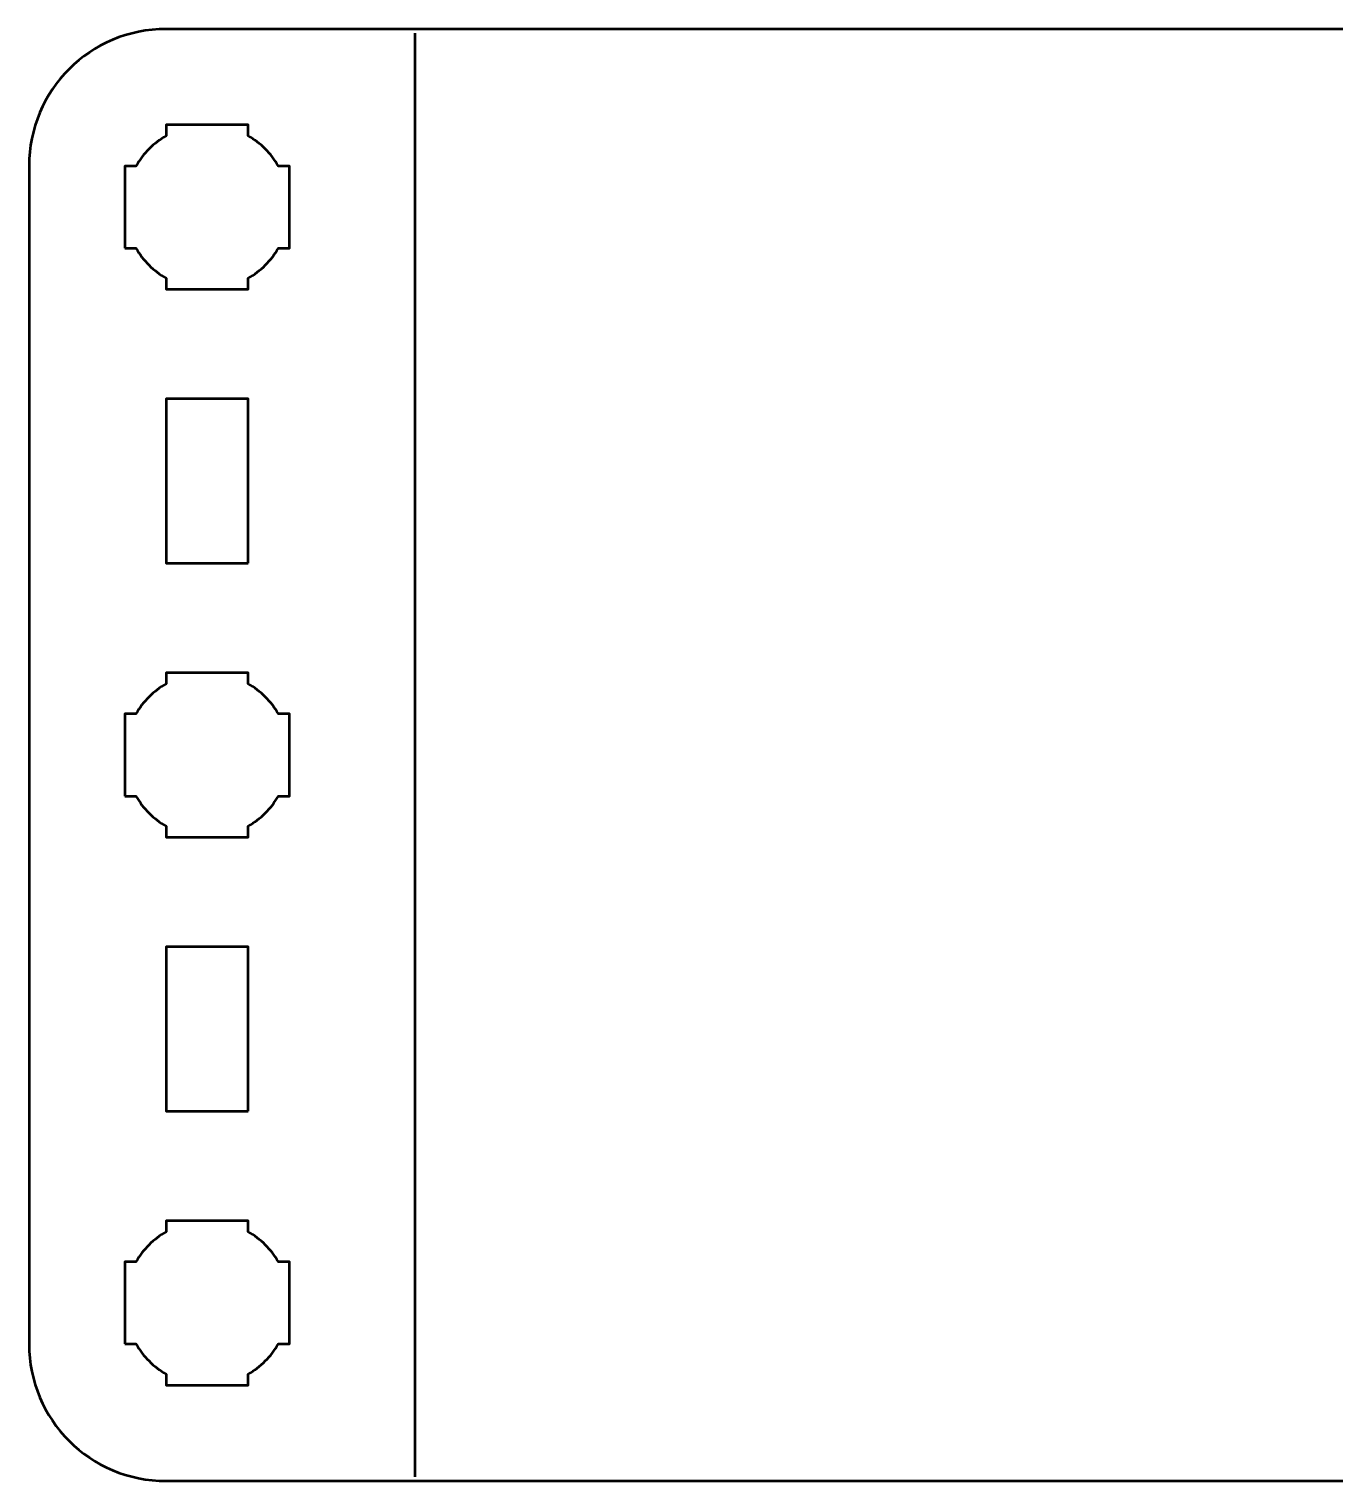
# Model space of a CAD drawing. Header units: centimetres. Extents: x -15.4 to -5.6, y -17.5 to -12.2.
# Drawn here: x -15.4 to -10.63, y -17.5 to -12.2 of the extents above; entities that cross this region are included whole.
import ezdxf

# ---------------------------------------------------------------- set-up
doc = ezdxf.new("R2010")
doc.units = ezdxf.units.CM
doc.header["$MEASUREMENT"] = 0
doc.layers.add('Layer 1', color=7, linetype='Continuous')

msp = doc.modelspace()

# ---------------------------------------------------------------- linework, layer by layer
at = {"layer": 'Layer 1', "lineweight": 53}
for points, knots in [([(-5.60014, -17.50002), (-5.60014, -17.50002), (-14.90004, -17.50002), (-14.90004, -17.50002), (-14.90004, -17.50002), (-15.17704, -17.50002), (-15.40014, -17.27693), (-15.40014, -16.99993), (-15.40014, -16.99993), (-15.40014, -16.99993), (-15.40014, -12.70007), (-15.40014, -12.70007), (-15.40014, -12.70007), (-15.40014, -12.42293), (-15.17704, -12.19997), (-14.90004, -12.19997), (-14.90004, -12.19997), (-14.90004, -12.19997), (-5.60014, -12.19997), (-5.60014, -12.19997), (-5.60014, -12.19997), (-5.59979, -13.96664), (-5.59979, -15.73334), (-5.60014, -17.50002)], [0, 0, 0, 0, 0.1666667, 0.1666667, 0.1666667, 0.1666667, 0.3333333, 0.3333333, 0.3333333, 0.3333333, 0.5, 0.5, 0.5, 0.5, 0.6666667, 0.6666667, 0.6666667, 0.6666667, 0.8333333, 0.8333333, 0.8333333, 0.8333333, 1, 1, 1, 1]), ([(-15.05005, -12.99996), (-15.05005, -12.99996), (-15.05005, -12.85462), (-15.05005, -12.85462), (-15.05005, -12.85462), (-15.05005, -12.85462), (-15.05011, -12.84998), (-15.05011, -12.84998), (-15.05011, -12.84998), (-15.05011, -12.84998), (-15.05005, -12.84533), (-15.05005, -12.84533), (-15.05005, -12.84533), (-15.05005, -12.84533), (-15.05005, -12.69996), (-15.05005, -12.69996), (-15.05005, -12.69996), (-15.05005, -12.69996), (-15.00996, -12.69996), (-15.00996, -12.69996), (-15.00996, -12.69996), (-14.98361, -12.6544), (-14.9456, -12.61642), (-14.90004, -12.59008), (-14.90004, -12.59008), (-14.90004, -12.59008), (-14.90004, -12.54996), (-14.90004, -12.54996), (-14.90004, -12.54996), (-14.90004, -12.54996), (-14.60004, -12.54996), (-14.60004, -12.54996), (-14.60004, -12.54996), (-14.60004, -12.54996), (-14.60004, -12.59013), (-14.60004, -12.59013), (-14.60004, -12.59013), (-14.55451, -12.61647), (-14.51656, -12.65443), (-14.49023, -12.69996), (-14.49023, -12.69996), (-14.49023, -12.69996), (-14.45004, -12.69996), (-14.45004, -12.69996), (-14.45004, -12.69996), (-14.45004, -12.69996), (-14.45004, -12.99996), (-14.45004, -12.99996), (-14.45004, -12.99996), (-14.45004, -12.99996), (-14.49023, -12.99996), (-14.49023, -12.99996), (-14.49023, -12.99996), (-14.51656, -13.04549), (-14.55451, -13.08346), (-14.60004, -13.10981), (-14.60004, -13.10981), (-14.60004, -13.10981), (-14.60004, -13.14997), (-14.60004, -13.14997), (-14.60004, -13.14997), (-14.60004, -13.14997), (-14.74751, -13.14997), (-14.74751, -13.14997), (-14.74751, -13.14997), (-14.74751, -13.14997), (-14.75011, -13.14999), (-14.75011, -13.14999), (-14.75011, -13.14999), (-14.75011, -13.14999), (-14.75271, -13.14997), (-14.75271, -13.14997), (-14.75271, -13.14997), (-14.75271, -13.14997), (-14.90004, -13.14997), (-14.90004, -13.14997), (-14.90004, -13.14997), (-14.90004, -13.14997), (-14.90004, -13.10986), (-14.90004, -13.10986), (-14.90004, -13.10986), (-14.9456, -13.08351), (-14.98361, -13.04552), (-15.00996, -12.99996), (-15.00996, -12.99996), (-15.00996, -12.99996), (-15.05005, -12.99996), (-15.05005, -12.99996)], [0, 0, 0, 0, 0.0454545, 0.0454545, 0.0454545, 0.0454545, 0.0909091, 0.0909091, 0.0909091, 0.0909091, 0.1363636, 0.1363636, 0.1363636, 0.1363636, 0.1818182, 0.1818182, 0.1818182, 0.1818182, 0.2272727, 0.2272727, 0.2272727, 0.2272727, 0.2727273, 0.2727273, 0.2727273, 0.2727273, 0.3181818, 0.3181818, 0.3181818, 0.3181818, 0.3636364, 0.3636364, 0.3636364, 0.3636364, 0.4090909, 0.4090909, 0.4090909, 0.4090909, 0.4545455, 0.4545455, 0.4545455, 0.4545455, 0.5, 0.5, 0.5, 0.5, 0.5454545, 0.5454545, 0.5454545, 0.5454545, 0.5909091, 0.5909091, 0.5909091, 0.5909091, 0.6363636, 0.6363636, 0.6363636, 0.6363636, 0.6818182, 0.6818182, 0.6818182, 0.6818182, 0.7272727, 0.7272727, 0.7272727, 0.7272727, 0.7727273, 0.7727273, 0.7727273, 0.7727273, 0.8181818, 0.8181818, 0.8181818, 0.8181818, 0.8636364, 0.8636364, 0.8636364, 0.8636364, 0.9090909, 0.9090909, 0.9090909, 0.9090909, 0.9545455, 0.9545455, 0.9545455, 0.9545455, 1, 1, 1, 1]), ([(-14.60004, -14.15), (-14.60004, -14.15), (-14.90004, -14.15), (-14.90004, -14.15), (-14.90004, -14.15), (-14.90004, -14.15), (-14.90004, -13.55), (-14.90004, -13.55), (-14.90004, -13.55), (-14.90004, -13.55), (-14.60004, -13.55), (-14.60004, -13.55), (-14.60004, -13.55), (-14.60004, -13.55), (-14.60004, -14.15), (-14.60004, -14.15)], [0, 0, 0, 0, 0.25, 0.25, 0.25, 0.25, 0.5, 0.5, 0.5, 0.5, 0.75, 0.75, 0.75, 0.75, 1, 1, 1, 1]), ([(-15.05005, -14.99996), (-15.05005, -14.99996), (-15.05005, -14.85462), (-15.05005, -14.85462), (-15.05005, -14.85462), (-15.05005, -14.85462), (-15.05011, -14.84998), (-15.05011, -14.84998), (-15.05011, -14.84998), (-15.05011, -14.84998), (-15.05005, -14.84533), (-15.05005, -14.84533), (-15.05005, -14.84533), (-15.05005, -14.84533), (-15.05005, -14.69996), (-15.05005, -14.69996), (-15.05005, -14.69996), (-15.05005, -14.69996), (-15.00996, -14.69996), (-15.00996, -14.69996), (-15.00996, -14.69996), (-14.98361, -14.6544), (-14.9456, -14.61642), (-14.90004, -14.59008), (-14.90004, -14.59008), (-14.90004, -14.59008), (-14.90004, -14.54996), (-14.90004, -14.54996), (-14.90004, -14.54996), (-14.90004, -14.54996), (-14.60004, -14.54996), (-14.60004, -14.54996), (-14.60004, -14.54996), (-14.60004, -14.54996), (-14.60004, -14.59013), (-14.60004, -14.59013), (-14.60004, -14.59013), (-14.55451, -14.61647), (-14.51656, -14.65443), (-14.49023, -14.69996), (-14.49023, -14.69996), (-14.49023, -14.69996), (-14.45004, -14.69996), (-14.45004, -14.69996), (-14.45004, -14.69996), (-14.45004, -14.69996), (-14.45004, -14.99996), (-14.45004, -14.99996), (-14.45004, -14.99996), (-14.45004, -14.99996), (-14.49023, -14.99996), (-14.49023, -14.99996), (-14.49023, -14.99996), (-14.51656, -15.04549), (-14.55451, -15.08346), (-14.60004, -15.10981), (-14.60004, -15.10981), (-14.60004, -15.10981), (-14.60004, -15.14997), (-14.60004, -15.14997), (-14.60004, -15.14997), (-14.60004, -15.14997), (-14.74751, -15.14997), (-14.74751, -15.14997), (-14.74751, -15.14997), (-14.74751, -15.14997), (-14.75011, -15.14999), (-14.75011, -15.14999), (-14.75011, -15.14999), (-14.75011, -15.14999), (-14.75271, -15.14997), (-14.75271, -15.14997), (-14.75271, -15.14997), (-14.75271, -15.14997), (-14.90004, -15.14997), (-14.90004, -15.14997), (-14.90004, -15.14997), (-14.90004, -15.14997), (-14.90004, -15.10986), (-14.90004, -15.10986), (-14.90004, -15.10986), (-14.9456, -15.08351), (-14.98361, -15.04552), (-15.00996, -14.99996), (-15.00996, -14.99996), (-15.00996, -14.99996), (-15.05005, -14.99996), (-15.05005, -14.99996)], [0, 0, 0, 0, 0.0454545, 0.0454545, 0.0454545, 0.0454545, 0.0909091, 0.0909091, 0.0909091, 0.0909091, 0.1363636, 0.1363636, 0.1363636, 0.1363636, 0.1818182, 0.1818182, 0.1818182, 0.1818182, 0.2272727, 0.2272727, 0.2272727, 0.2272727, 0.2727273, 0.2727273, 0.2727273, 0.2727273, 0.3181818, 0.3181818, 0.3181818, 0.3181818, 0.3636364, 0.3636364, 0.3636364, 0.3636364, 0.4090909, 0.4090909, 0.4090909, 0.4090909, 0.4545455, 0.4545455, 0.4545455, 0.4545455, 0.5, 0.5, 0.5, 0.5, 0.5454545, 0.5454545, 0.5454545, 0.5454545, 0.5909091, 0.5909091, 0.5909091, 0.5909091, 0.6363636, 0.6363636, 0.6363636, 0.6363636, 0.6818182, 0.6818182, 0.6818182, 0.6818182, 0.7272727, 0.7272727, 0.7272727, 0.7272727, 0.7727273, 0.7727273, 0.7727273, 0.7727273, 0.8181818, 0.8181818, 0.8181818, 0.8181818, 0.8636364, 0.8636364, 0.8636364, 0.8636364, 0.9090909, 0.9090909, 0.9090909, 0.9090909, 0.9545455, 0.9545455, 0.9545455, 0.9545455, 1, 1, 1, 1]), ([(-14.60004, -16.14997), (-14.60004, -16.14997), (-14.90004, -16.14997), (-14.90004, -16.14997), (-14.90004, -16.14997), (-14.90004, -16.14997), (-14.90004, -15.54996), (-14.90004, -15.54996), (-14.90004, -15.54996), (-14.90004, -15.54996), (-14.60004, -15.54996), (-14.60004, -15.54996), (-14.60004, -15.54996), (-14.60004, -15.54996), (-14.60004, -16.14997), (-14.60004, -16.14997)], [0, 0, 0, 0, 0.25, 0.25, 0.25, 0.25, 0.5, 0.5, 0.5, 0.5, 0.75, 0.75, 0.75, 0.75, 1, 1, 1, 1]), ([(-15.05005, -16.99996), (-15.05005, -16.99996), (-15.05005, -16.85462), (-15.05005, -16.85462), (-15.05005, -16.85462), (-15.05005, -16.85462), (-15.05011, -16.84998), (-15.05011, -16.84998), (-15.05011, -16.84998), (-15.05011, -16.84998), (-15.05005, -16.84533), (-15.05005, -16.84533), (-15.05005, -16.84533), (-15.05005, -16.84533), (-15.05005, -16.69996), (-15.05005, -16.69996), (-15.05005, -16.69996), (-15.05005, -16.69996), (-15.00996, -16.69996), (-15.00996, -16.69996), (-15.00996, -16.69996), (-14.98361, -16.6544), (-14.9456, -16.61642), (-14.90004, -16.59008), (-14.90004, -16.59008), (-14.90004, -16.59008), (-14.90004, -16.54996), (-14.90004, -16.54996), (-14.90004, -16.54996), (-14.90004, -16.54996), (-14.60004, -16.54996), (-14.60004, -16.54996), (-14.60004, -16.54996), (-14.60004, -16.54996), (-14.60004, -16.59013), (-14.60004, -16.59013), (-14.60004, -16.59013), (-14.55451, -16.61647), (-14.51656, -16.65443), (-14.49023, -16.69996), (-14.49023, -16.69996), (-14.49023, -16.69996), (-14.45004, -16.69996), (-14.45004, -16.69996), (-14.45004, -16.69996), (-14.45004, -16.69996), (-14.45004, -16.99996), (-14.45004, -16.99996), (-14.45004, -16.99996), (-14.45004, -16.99996), (-14.49023, -16.99996), (-14.49023, -16.99996), (-14.49023, -16.99996), (-14.51656, -17.04549), (-14.55451, -17.08346), (-14.60004, -17.10981), (-14.60004, -17.10981), (-14.60004, -17.10981), (-14.60004, -17.14997), (-14.60004, -17.14997), (-14.60004, -17.14997), (-14.60004, -17.14997), (-14.74751, -17.14997), (-14.74751, -17.14997), (-14.74751, -17.14997), (-14.74751, -17.14997), (-14.75011, -17.14999), (-14.75011, -17.14999), (-14.75011, -17.14999), (-14.75011, -17.14999), (-14.75271, -17.14997), (-14.75271, -17.14997), (-14.75271, -17.14997), (-14.75271, -17.14997), (-14.90004, -17.14997), (-14.90004, -17.14997), (-14.90004, -17.14997), (-14.90004, -17.14997), (-14.90004, -17.10986), (-14.90004, -17.10986), (-14.90004, -17.10986), (-14.9456, -17.08351), (-14.98361, -17.04552), (-15.00996, -16.99996), (-15.00996, -16.99996), (-15.00996, -16.99996), (-15.05005, -16.99996), (-15.05005, -16.99996)], [0, 0, 0, 0, 0.0454545, 0.0454545, 0.0454545, 0.0454545, 0.0909091, 0.0909091, 0.0909091, 0.0909091, 0.1363636, 0.1363636, 0.1363636, 0.1363636, 0.1818182, 0.1818182, 0.1818182, 0.1818182, 0.2272727, 0.2272727, 0.2272727, 0.2272727, 0.2727273, 0.2727273, 0.2727273, 0.2727273, 0.3181818, 0.3181818, 0.3181818, 0.3181818, 0.3636364, 0.3636364, 0.3636364, 0.3636364, 0.4090909, 0.4090909, 0.4090909, 0.4090909, 0.4545455, 0.4545455, 0.4545455, 0.4545455, 0.5, 0.5, 0.5, 0.5, 0.5454545, 0.5454545, 0.5454545, 0.5454545, 0.5909091, 0.5909091, 0.5909091, 0.5909091, 0.6363636, 0.6363636, 0.6363636, 0.6363636, 0.6818182, 0.6818182, 0.6818182, 0.6818182, 0.7272727, 0.7272727, 0.7272727, 0.7272727, 0.7727273, 0.7727273, 0.7727273, 0.7727273, 0.8181818, 0.8181818, 0.8181818, 0.8181818, 0.8636364, 0.8636364, 0.8636364, 0.8636364, 0.9090909, 0.9090909, 0.9090909, 0.9090909, 0.9545455, 0.9545455, 0.9545455, 0.9545455, 1, 1, 1, 1])]:
    msp.add_open_spline(points, degree=3, knots=knots, dxfattribs=at)
at = {"layer": 'Layer 1', "color": 5, "lineweight": 53}
msp.add_open_spline([(-13.99109, -17.48513), (-13.99109, -17.48513), (-13.99109, -12.21485), (-13.99109, -12.21485)], degree=3, dxfattribs=at)

doc.saveas('drawing.dxf')
